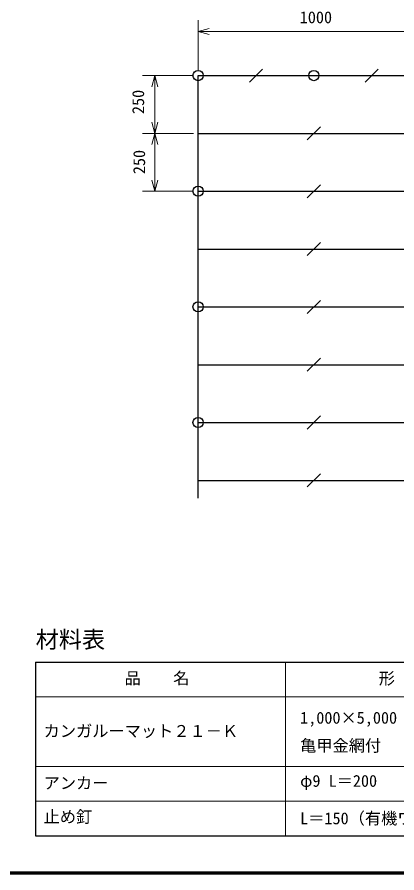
# Model space of a CAD drawing. Units: millimetres, scale not verified. Extents: x 200 to 8200, y 200 to 5838.
# Drawn here: x 4134 to 5774, y 200 to 3900 of the extents above; entities that cross this region are included whole.
import ezdxf
from ezdxf.enums import TextEntityAlignment as Align

# ---------------------------------------------------------------- set-up
doc = ezdxf.new("R2010")
doc.units = ezdxf.units.MM
doc.header["$LTSCALE"] = 20
doc.layers.add('C-MTR', color=5, linetype='Continuous')
doc.layers.add('C-MTR-TXT', color=5, linetype='Continuous')
for name, color, linetype, lineweight in [('C-MTR-FRAM', 5, 'Continuous', 25), ('C-MTR-LINE', 5, 'Continuous', 13), ('C-STR', 3, 'Continuous', 25), ('C-STR-DIM', 1, 'Continuous', 13), ('C-TTL', 2, 'Continuous', 70)]:
    doc.layers.add(name, color=color, linetype=linetype, lineweight=lineweight)
doc.styles.add('ＭＳ ゴシック', font='')
doc.styles.get('ＭＳ ゴシック').set_extended_font_data('MS Gothic')

msp = doc.modelspace()

# ---------------------------------------------------------------- linework, layer by layer
at = {"layer": 'C-MTR-FRAM'}
for p, q in [((4213.65, 1110.56), (4213.65, 360.56)), ((4213.65, 1110.56), (7982.95, 1110.56)), ((4213.65, 360.56), (7982.95, 360.56))]:
    msp.add_line(p, q, dxfattribs=at)
at = {"layer": 'C-MTR-LINE'}
for p, q in [((5293.23, 1110.56), (5293.23, 360.56)), ((4213.65, 960.56), (7982.95, 960.56)), ((4213.65, 660.56), (7982.95, 660.56)), ((4213.65, 510.56), (7982.95, 510.56))]:
    msp.add_line(p, q, dxfattribs=at)
at = {"layer": 'C-STR', "color": 7}
for p, q in [((5136.79, 3619.01), (5193.36, 3675.58)), ((5636.79, 3619.01), (5693.36, 3675.58)), ((4915.07, 1819.65), (4915.07, 3647.3)), ((5386.79, 3369.01), (5443.36, 3425.58)), ((5386.79, 3119.01), (5443.36, 3175.58)), ((5386.79, 2869.01), (5443.36, 2925.58)), ((5386.79, 2619.01), (5443.36, 2675.58)), ((5386.79, 2369.01), (5443.36, 2425.58)), ((5386.79, 2119.01), (5443.36, 2175.58)), ((5386.79, 1869.01), (5443.36, 1925.58))]:
    msp.add_line(p, q, dxfattribs=at)
at = {"layer": 'C-STR'}
for p, q in [((4915.07, 3647.3), (6978.07, 3647.3)), ((4915.07, 3397.3), (6978.07, 3397.3)), ((4915.07, 3147.3), (6978.07, 3147.3)), ((4915.07, 2897.3), (6978.07, 2897.3)), ((4915.07, 2647.3), (6978.07, 2647.3)), ((4915.07, 2397.3), (6978.07, 2397.3)), ((4915.07, 2147.3), (6978.07, 2147.3)), ((4915.07, 1897.3), (6978.07, 1897.3))]:
    msp.add_line(p, q, dxfattribs=at)
at = {"layer": 'C-STR', "color": 7}
for centre in [(4915.07, 3647.3), (5415.07, 3647.3), (4915.07, 3147.3), (4915.07, 2647.3), (4915.07, 2147.3)]:
    msp.add_circle(centre, 22, dxfattribs=at)
at = {"layer": 'C-STR-DIM'}
for p, q in [((4915.07, 3667.3), (4915.07, 3887.3)), ((4915.07, 3838.3), (4963.37, 3851.24)), ((4915.07, 3838.3), (4963.37, 3825.36)), ((4915.07, 3838.3), (5915.07, 3838.3)), ((4915.07, 3827.3), (4915.07, 3798.3)), ((4895.07, 3647.3), (4675.07, 3647.3)), ((4728.46, 3647.3), (4715.52, 3599)), ((4728.46, 3647.3), (4741.4, 3599)), ((4728.46, 3247.3), (4728.46, 3647.3)), ((4728.46, 3397.3), (4715.52, 3445.59)), ((4728.46, 3397.3), (4741.4, 3445.59)), ((4895.07, 3397.3), (4675.07, 3397.3)), ((4728.46, 3397.3), (4715.52, 3349)), ((4728.46, 3397.3), (4741.4, 3349)), ((4728.46, 3147.3), (4728.46, 3247.3)), ((4728.46, 3147.3), (4715.52, 3195.59)), ((4728.46, 3147.3), (4741.4, 3195.59)), ((4895.07, 3147.3), (4675.07, 3147.3))]:
    msp.add_line(p, q, dxfattribs=at)
at = {"layer": 'C-TTL'}
msp.add_lwpolyline([(200, 200), (8200, 200), (8200, 5740), (200, 5740)], close=True, dxfattribs=at)

# ---------------------------------------------------------------- texts
at = {"layer": 'C-MTR', "style": 'ＭＳ ゴシック'}
msp.add_text('材料表', height=73.31, dxfattribs=at).set_placement((4213.65, 1150.56), align=Align.BOTTOM_LEFT)
at = {"layer": 'C-MTR-TXT', "style": 'ＭＳ ゴシック'}
for s, p in [('\u3000品\u3000\u3000名\u3000', (4527.68, 1000.56)), ('\u3000形\u3000\u3000状\u3000', (5625.38, 999.56)), ('カンガルーマット２１－Ｋ', (4248.11, 772.51)), ('アンカー', (4248.11, 547.56)), ('φ9 L＝200', (5355.77, 556.72)), ('止め釘', (4248.11, 401.56)), ('L＝150（有機ワッシャ－併用）', (5355.77, 394.82))]:
    msp.add_text(s, height=51.32, dxfattribs=at).set_placement(p, align=Align.BOTTOM_LEFT)
for s, p in [('1,000×5,000', (5355.77, 870.79)), ('亀甲金網付', (5355.77, 750.34))]:
    msp.add_text(s, height=51.32, dxfattribs=at).set_placement(p, align=Align.MIDDLE_LEFT)
at = {"layer": 'C-STR-DIM', "color": 7, "style": 'ＭＳ ゴシック'}
msp.add_text('1000', height=51.32, dxfattribs=at).set_placement((5354.09, 3858.3), align=Align.BOTTOM_LEFT)
for p in [(4697.36, 3481.1), (4701.66, 3221.28)]:
    msp.add_text('250', height=51.32, rotation=90, dxfattribs=at).set_placement(p, align=Align.BOTTOM_LEFT)

doc.saveas('drawing.dxf')
